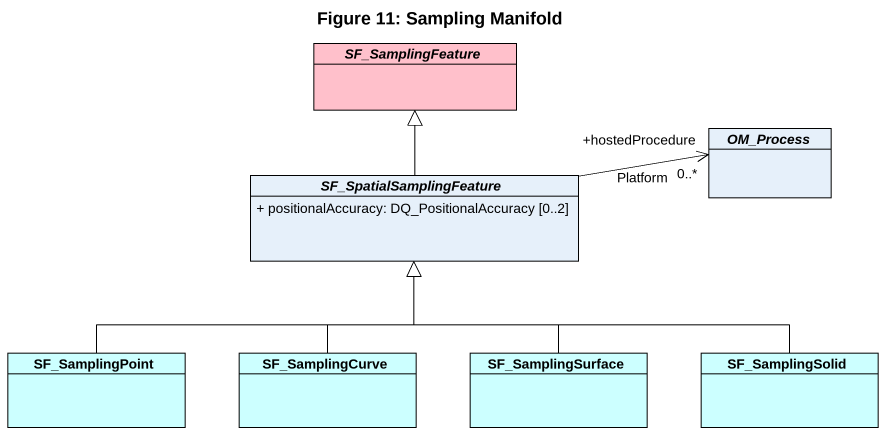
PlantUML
@startuml
title Figure 11: Sampling Manifold
hide circle
hide empty members
skinparam classAttributeIconSize 0
abstract class SF_SamplingFeature #FFC0CB
abstract class OM_Process
abstract class SF_SpatialSamplingFeature {
  + positionalAccuracy: DQ_PositionalAccuracy [0..2]
}
class SF_SamplingPoint #CCFFFF
class SF_SamplingCurve #CCFFFF
class SF_SamplingSurface #CCFFFF
class SF_SamplingSolid #CCFFFF
SF_SpatialSamplingFeature -up-|> SF_SamplingFeature
SF_SpatialSamplingFeature -right-> "+hostedProcedure\n0..*" OM_Process : Platform
SF_SamplingPoint -right-|> SF_SpatialSamplingFeature
SF_SamplingCurve -up-|> SF_SpatialSamplingFeature
SF_SamplingSurface -up-|> SF_SpatialSamplingFeature
SF_SamplingSolid -left-|> SF_SpatialSamplingFeature
@enduml
